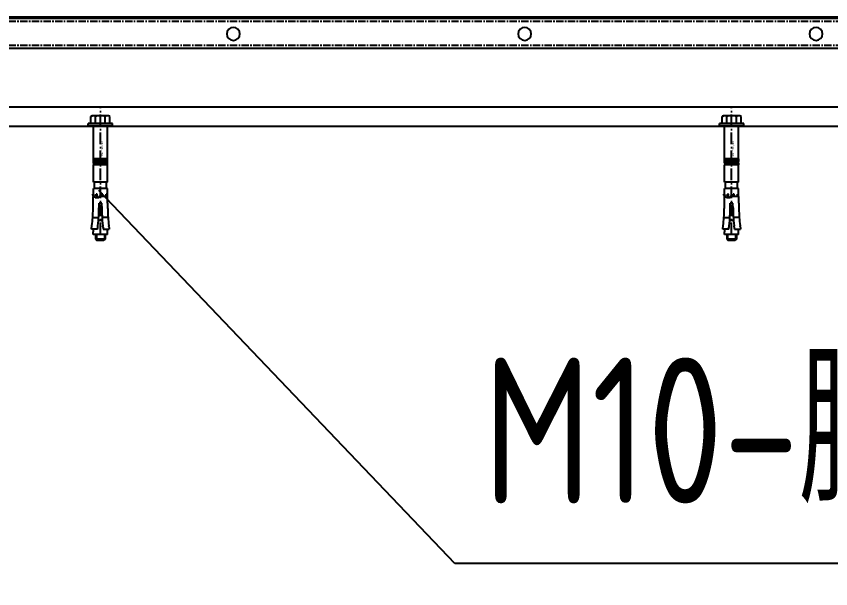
# Model space of a CAD drawing. Header units: millimetres. Extents: x -198529 to 244266, y -64 to 158464.
# Drawn here: x -148048 to -147209, y 106344 to 106933 of the extents above; entities that cross this region are included whole.
import ezdxf

# ---------------------------------------------------------------- set-up
doc = ezdxf.new("R2010")
doc.units = ezdxf.units.MM
doc.linetypes.add('ACAD_ISO10W100', pattern=[18.5, 12, -3, 0.5, -3])
doc.linetypes.add('CENTER', pattern=[12, 7.5, -1.5, 1.5, -1.5])
for name, color, linetype in [('0-DCC', 30, 'Continuous'), ('0-DCC-STRUC', 180, 'Continuous'), ('0-DCC-STRUC-T', 4, 'Continuous'), ('ANCHOR BOLTS', 4, 'Continuous'), ('COIL-BANK', 8, 'Continuous'), ('MITTELLINIEN', 3, 'ACAD_ISO10W100')]:
    doc.layers.add(name, color=color, linetype=linetype)
doc.styles.add('DIM_FONT', font='SIMPLEX', dxfattribs={"width": 0.7, "bigfont": 'GBCBIG'})
doc.styles.add('EDRI-COM', font='tssdeng.shx', dxfattribs={"width": 0.8, "bigfont": 'hztxt.shx'})
doc.dimstyles.new('DIM-1', dxfattribs={"dimtxt": 150, "dimasz": 100, "dimexe": 100, "dimexo": 100, "dimgap": 100, "dimtad": 1, "dimdec": 0, "dimzin": 12, "dimdsep": 46, "dimtxsty": 'DIM_FONT', "dimblk": 'ARCHTICK', "dimcen": 2.5, "dimclrd": 256, "dimclre": 256, "dimclrt": 256, "dimadec": 0, "dimazin": 3, "dimtfac": 1, "dimtdec": 0, "dimtix": 1, "dimtmove": 2, "dimatfit": 3, "dimfxl": 1, "dimlwd": -1, "dimlwe": -1, "dimarcsym": 0})

# ---------------------------------------------------------------- blocks, each defined once
blk = doc.blocks.new('_ArchTick')
at = {"color": 0, "linetype": 'ByBlock', "const_width": 0.4}
blk.add_lwpolyline([(-0.5, -0.5), (0.5, 0.5)], dxfattribs=at)
blk = doc.blocks.new('*D161')
at = {"layer": '0-DCC-STRUC-T', "transparency": 16777216}
for p, q in [((-150011.27, 106720.01), (-150011.27, 104829)), ((-142811.27, 106720.01), (-142811.27, 104829)), ((-150011.27, 104929), (-142811.27, 104929))]:
    blk.add_line(p, q, dxfattribs=at)
at = {"layer": 'Defpoints', "color": 0, "transparency": 16777216}
for p in [(-150011.27, 106820.01), (-142811.27, 106820.01), (-142811.27, 104929)]:
    blk.add_point(p, dxfattribs=at)
at = {"layer": '0-DCC-STRUC-T', "transparency": 16777216, "xscale": 100, "yscale": 100, "zscale": 100, "rotation": 180}
blk.add_blockref('_ArchTick', (-150011.27, 104929), dxfattribs=at)
at = {"layer": '0-DCC-STRUC-T', "transparency": 16777216, "xscale": 100, "yscale": 100, "zscale": 100}
blk.add_blockref('_ArchTick', (-142811.27, 104929), dxfattribs=at)
at = {"layer": '0-DCC-STRUC-T', "transparency": 16777216, "insert": (-146411.27, 105104), "char_height": 150, "attachment_point": 5, "style": 'DIM_FONT'}
blk.add_mtext('7200', dxfattribs=at)
blk = doc.blocks.new('*D158')
at = {"layer": '0-DCC-STRUC-T', "transparency": 16777216}
for p, q in [((-150011.27, 106720.01), (-150011.27, 105389)), ((-146411.04, 106720.01), (-146411.04, 105389)), ((-146411.04, 105489), (-150011.27, 105489))]:
    blk.add_line(p, q, dxfattribs=at)
at = {"layer": 'Defpoints', "color": 0, "transparency": 16777216}
for p in [(-150011.27, 106820.01), (-146411.04, 106820.01), (-150011.27, 105489)]:
    blk.add_point(p, dxfattribs=at)
at = {"layer": '0-DCC-STRUC-T', "transparency": 16777216, "xscale": 100, "yscale": 100, "zscale": 100, "rotation": 180}
blk.add_blockref('_ArchTick', (-150011.27, 105489), dxfattribs=at)
at = {"layer": '0-DCC-STRUC-T', "transparency": 16777216, "xscale": 100, "yscale": 100, "zscale": 100}
blk.add_blockref('_ArchTick', (-146411.04, 105489), dxfattribs=at)
at = {"layer": '0-DCC-STRUC-T', "transparency": 16777216, "insert": (-148211.15, 105664), "char_height": 150, "attachment_point": 5, "style": 'DIM_FONT'}
blk.add_mtext('3600', dxfattribs=at)
blk = doc.blocks.new('DCC2850x1800(右)')
at = {"color": 0, "linetype": 'Continuous'}
for p, q in [((62966, -74446.08), (65616, -74446.08)), ((62966, -74447.58), (65613, -74447.58)), ((62966, -74478.48), (65614.5, -74478.48))]:
    blk.add_line(p, q, dxfattribs=at)
at = {"color": 0, "linetype": 'CENTER'}
for p, q in [((62966, -74450.58), (65614.5, -74450.58)), ((62966, -74475.48), (65614.5, -74475.48))]:
    blk.add_line(p, q, dxfattribs=at)
at = {"color": 0, "linetype": 'Continuous'}
for centre in [(63666, -74463.48), (63666, -74463.48), (63966, -74463.48), (63966, -74463.48), (64266, -74463.48)]:
    blk.add_circle(centre, 6.75, dxfattribs=at)
blk = doc.blocks.new('H10_40')
for p, q in [((-106.08, 2.88), (-106.08, 9.15)), ((-103.59, 8.83), (-102.63, 8.72)), ((0, -12.5), (0, 12.5)), ((0, 12.5), (2.5, 12.5)), ((2.5, -12.5), (2.5, 12.5)), ((2.5, 9.81), (9.74, 9.81)), ((9.74, 9.81), (10.5, 8.5)), ((10.5, -8.5), (10.5, 8.5)), ((-116.54, 5), (-118, 3.54)), ((-118, -3.54), (-118, 3.54)), ((-111.6, 4.11), (-117.44, 4.11)), ((-111.6, 5), (-116.54, 5)), ((-116.54, -5), (-116.54, 5)), ((-111.6, -7.21), (-111.6, 7.46)), ((-111.6, 7.46), (-108.8, 7.46)), ((-103.66, 2.59), (-102.62, 2.48)), ((-97.43, -1.79), (-97.43, 1.79)), ((-94.15, 7.92), (-94.15, 1.77)), ((-82.75, 1.41), (-79.42, 1.41)), ((-79.42, 7.33), (-72.58, 7.33)), ((-79.42, -1.41), (-79.42, 1.41)), ((-74, 1.65), (-74, 5.25)), ((-74, 5.25), (-72.58, 5.25)), ((-74, 1.65), (-72.58, 1.65)), ((-71.07, 7.9), (-72.58, 7.05)), ((-71.07, 7.7), (-72.58, 6.86)), ((-72.58, 5.25), (-72.58, 7.33)), ((-72.58, 7.21), (-72.3, 7.21)), ((-72.58, 6.86), (-70.08, 6.86)), ((-71.07, 4.36), (-72.58, 3.92)), ((-72.58, 3.27), (-72.58, 3.92)), ((-71.07, 3.71), (-72.58, 3.27)), ((-72.58, 3.27), (-70.08, 3.27)), ((-72.58, -7.21), (-72.58, 1.65)), ((-71.07, 7.9), (-70.08, 7.9)), ((-71.07, 7.7), (-71.07, 7.9)), ((-71.07, 7.7), (-70.08, 7.7)), ((-71.07, 4.36), (-70.08, 4.36)), ((-71.07, 3.71), (-71.07, 4.36)), ((-71.07, 3.71), (-70.08, 3.71)), ((-70.08, 6.86), (-70.08, 7.9)), ((-70.08, 7.21), (-64.5, 7.21)), ((-70.08, 3.27), (-70.08, 4.36)), ((-64.5, -7.21), (-64.5, 7.21)), ((-64.5, 6.17), (-58, 6.17)), ((-58, 7.21), (-40, 7.21)), ((-58, -7.21), (-58, 7.21)), ((-40, -7.21), (-40, 7.21)), ((-38.33, 7.01), (-40, 7.01)), ((-38.33, 7.21), (0, 7.21)), ((-38.33, 7.21), (-38.33, -7.21)), ((0, 0), (0, 0)), ((2.5, 4.91), (9.74, 4.91)), ((-116.54, -5), (-118, -3.54)), ((-111.6, -4.11), (-117.44, -4.11)), ((-111.6, -5), (-116.54, -5)), ((-111.6, -7.21), (-108.8, -7.21)), ((-106.08, -2.88), (-106.08, -9.15)), ((-103.66, -2.59), (-102.62, -2.48)), ((-94.15, -7.92), (-94.15, -1.77)), ((-82.75, -1.41), (-79.42, -1.41)), ((-79.42, -7.33), (-72.58, -7.33)), ((-72.58, -1.5), (-70.08, -1.5)), ((-72.58, -1.5), (-71.07, -1.73)), ((-72.58, -2.23), (-71.07, -2.45)), ((-72.58, -6.05), (-71.07, -6.81)), ((-72.58, -6.05), (-70.08, -6.05)), ((-72.58, -6.42), (-71.07, -7.18)), ((-72.58, -7.21), (-64.5, -7.21)), ((-71.07, -1.73), (-70.08, -1.73)), ((-71.07, -2.45), (-71.07, -1.73)), ((-71.07, -2.45), (-70.08, -2.45)), ((-71.07, -6.81), (-70.08, -6.81)), ((-71.07, -7.18), (-71.07, -6.81)), ((-71.07, -7.18), (-70.08, -7.18)), ((-70.08, -2.45), (-70.08, -1.5)), ((-70.08, -7.18), (-70.08, -6.05)), ((-64.5, -6.17), (-58, -6.17)), ((-58, -7.21), (-40, -7.21)), ((-38.33, -7.01), (-40, -7.01)), ((-38.33, -7.21), (0, -7.21)), ((2.5, -4.91), (9.74, -4.91)), ((-103.59, -8.83), (-102.63, -8.72)), ((0, -12.5), (2.5, -12.5)), ((2.5, -9.81), (9.74, -9.81)), ((9.74, -9.81), (10.5, -8.5))]:
    blk.add_line(p, q)
at = {"color": 1}
for p, q in [((-36.74, -6.99), (-36.74, 6.99)), ((-33.73, 6.99), (-36.74, 6.99)), ((-36.24, 5.54), (-36.24, 6.49)), ((-34.23, 6.49), (-36.24, 6.49)), ((-34.23, 5.54), (-36.24, 5.54)), ((-36.24, 1.12), (-36.24, 5.25)), ((-35.41, 5.25), (-36.24, 5.25)), ((-35.41, 1.12), (-36.24, 1.12)), ((-35.41, 3.66), (-35.41, 5.25)), ((-34.23, 3.66), (-35.41, 3.66)), ((-34.23, 2.71), (-35.41, 2.71)), ((-35.41, 1.12), (-35.41, 2.71)), ((-34.23, 1.77), (-35.06, 1.77)), ((-35.06, 1.77), (-35.06, -0.12)), ((-34.23, 5.54), (-34.23, 6.49)), ((-34.23, 2.71), (-34.23, 3.66)), ((-34.23, -1.06), (-34.23, 1.77)), ((-33.96, 7.22), (-33.92, 7.24)), ((-33.73, -6.99), (-33.73, 6.99)), ((-33.73, -6.99), (-36.74, -6.99)), ((-36.24, -1.06), (-36.24, -0.12)), ((-35.06, -0.12), (-36.24, -0.12)), ((-34.23, -1.06), (-36.24, -1.06)), ((-36.24, -2.3), (-36.24, -1.36)), ((-34.23, -1.36), (-36.24, -1.36)), ((-34.23, -2.3), (-36.24, -2.3)), ((-34.23, -2.59), (-36.24, -2.59)), ((-36.24, -3.54), (-36.24, -2.59)), ((-35.65, -3.54), (-36.24, -3.54)), ((-36.24, -6.49), (-36.24, -5.54)), ((-35.65, -5.54), (-36.24, -5.54)), ((-34.23, -6.49), (-36.24, -6.49)), ((-35.65, -5.54), (-35.65, -3.54)), ((-34.82, -3.54), (-34.23, -3.54)), ((-34.82, -5.54), (-34.82, -3.54)), ((-34.23, -5.54), (-34.82, -5.54)), ((-34.23, -2.3), (-34.23, -1.36)), ((-34.23, -3.54), (-34.23, -2.59)), ((-34.23, -6.49), (-34.23, -5.54))]:
    blk.add_line(p, q, dxfattribs=at)
for centre, radius, start, end in [((-81.08, 192.63), 185.17, 262.24093, 263.01899), ((-81.08, 192.63), 185.17, 263.31699, 268.58991), ((6.2, 7.35), 4.3, 325.43491, 30), ((-108.8, -21.29), 28.75, 84.57411, 90), ((-82.41, 192.63), 191.23, 262.88816, 263.61793), ((-82.41, 192.63), 191.23, 263.93401, 269.89763), ((-81.08, 57.09), 49.79, 264.74836, 271.91847), ((-5.74, 0), 16.24, 342.41205, 17.58795), ((-108.8, 21.54), 28.75, 270, 275.42589), ((-82.41, -192.63), 191.23, 96.38207, 97.11184), ((-81.08, -192.63), 185.17, 91.41009, 96.68301), ((-82.41, -192.63), 191.23, 90.10237, 96.06599), ((-81.08, -57.09), 49.79, 88.08154, 95.25164), ((6.2, -7.35), 4.3, 330, 34.56509), ((-81.08, -192.63), 185.17, 96.98101, 97.75907)]:
    blk.add_arc(centre, radius, start, end)
at = {"layer": 'MITTELLINIEN', "color": 8}
blk.add_line((-111.26, 0), (20.25, 0), dxfattribs=at)
at = {"color": 1}
blk.add_text('HSL M10/40', height=2, dxfattribs=at).set_placement((-31.61, -2.56))

msp = doc.modelspace()

# ---------------------------------------------------------------- linework, layer by layer
at = {"layer": '0-DCC-STRUC'}
for points in [[(-149261.16, 106820.01), (-146511.27, 106820.01), (-146511.27, 106970.01), (-149261.16, 106970.01)], [(-149261.16, 106840.01), (-146511.27, 106840.01), (-146511.27, 106950.01), (-149261.16, 106950.01)]]:
    msp.add_lwpolyline(points, close=True, dxfattribs=at)
at = {"layer": '0-DCC-STRUC-T'}
for p, q in [((-147596.17, 106370.17), (-147962.72, 106754.11)), ((-146408.99, 106370.17), (-147596.17, 106370.17))]:
    msp.add_line(p, q, dxfattribs=at)
at = {"layer": 'COIL-BANK'}
msp.add_line((-177765.36, 106820.01), (-138929, 106820.01), dxfattribs=at)

# ---------------------------------------------------------------- block references
at = {"layer": '0-DCC', "xscale": -1}
msp.add_blockref('DCC2850x1800(右)', (-83558.27, 181378.49), dxfattribs=at)
at = {"layer": 'ANCHOR BOLTS', "rotation": 90}
for p in [(-147961.18, 106820.37), (-147311.18, 106820.37)]:
    msp.add_blockref('H10_40', p, dxfattribs=at)

# ---------------------------------------------------------------- texts
at = {"layer": '0-DCC-STRUC-T', "style": 'EDRI-COM', "width": 0.8}
msp.add_text('M10-膨胀锚拴', height=150, dxfattribs=at).set_placement((-147567.11, 106432.1))

# ---------------------------------------------------------------- dimensions: what is measured, and where the dimension line sits
at = {"layer": '0-DCC-STRUC-T'}
dim = msp.add_linear_dim(base=(-142811.27, 104929), p1=(-150011.27, 106820.01), p2=(-142811.27, 106820.01), text='7200', dimstyle='DIM-1', dxfattribs=at)
dim.commit()
dim.dimension.update_dxf_attribs({"geometry": '*D161', "text_midpoint": (-146411.27, 105104)})
dim = msp.add_linear_dim(base=(-150011.27, 105489), p1=(-146411.04, 106820.01), p2=(-150011.27, 106820.01), angle=180, dimstyle='DIM-1', dxfattribs=at)
dim.commit()
dim.dimension.update_dxf_attribs({"geometry": '*D158', "text_midpoint": (-148211.15, 105664)})

doc.saveas('drawing.dxf')
